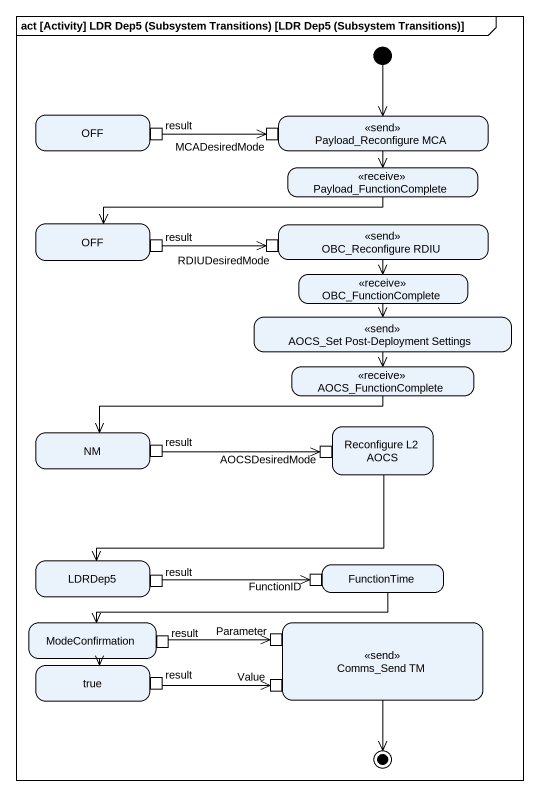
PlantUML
@startuml
mainframe act [Activity] LDR Dep5 (Subsystem Transitions) [LDR Dep5 (Subsystem Transitions)]
hide empty description
state OFF {
  state result <<outputPin>>
}
state "Payload_Reconfigure MCA" as Payload_Reconfigure_MCA <<send>> {
  state MCADesiredMode <<inputPin>>
}
state Payload_FunctionComplete <<receive>>
state "OFF" as OFF_2 {
  state "result" as result_2 <<outputPin>>
}
state "OBC_Reconfigure RDIU" as OBC_Reconfigure_RDIU <<send>> {
  state RDIUDesiredMode <<inputPin>>
}
state OBC_FunctionComplete <<receive>>
state "AOCS_Set Post-Deployment Settings" as AOCS_Set_Post_Deployment <<send>>
state AOCS_FunctionComplete <<receive>>
state NM {
  state "result" as result_3 <<outputPin>>
}
state "Reconfigure L2 AOCS" as Reconfigure_L2_AOCS {
  state AOCSDesiredMode <<inputPin>>
}
state LDRDep5 {
  state "result" as result_4 <<outputPin>>
}
state FunctionTime {
  state FunctionID <<inputPin>>
}
state ModeConfirmation {
  state "result" as result_5 <<outputPin>>
}
state "Comms_Send TM" as Comms_Send_TM <<send>> {
  state Parameter <<inputPin>>
  state Value <<inputPin>>
}
state true {
  state "result" as result_6 <<outputPin>>
}
[*] --> Payload_Reconfigure_MCA
result -right-> MCADesiredMode
Payload_Reconfigure_MCA --> Payload_FunctionComplete
Payload_FunctionComplete -left-> OFF_2
result_2 -right-> RDIUDesiredMode
OBC_Reconfigure_RDIU --> OBC_FunctionComplete
OBC_FunctionComplete --> AOCS_Set_Post_Deployment
AOCS_Set_Post_Deployment --> AOCS_FunctionComplete
AOCS_FunctionComplete -left-> NM
result_3 -right-> AOCSDesiredMode
Reconfigure_L2_AOCS -left-> LDRDep5
result_4 -right-> FunctionID
FunctionTime -left-> ModeConfirmation
ModeConfirmation --> true
result_5 -right-> Parameter
result_6 -right-> Value
Comms_Send_TM --> [*]
@enduml
